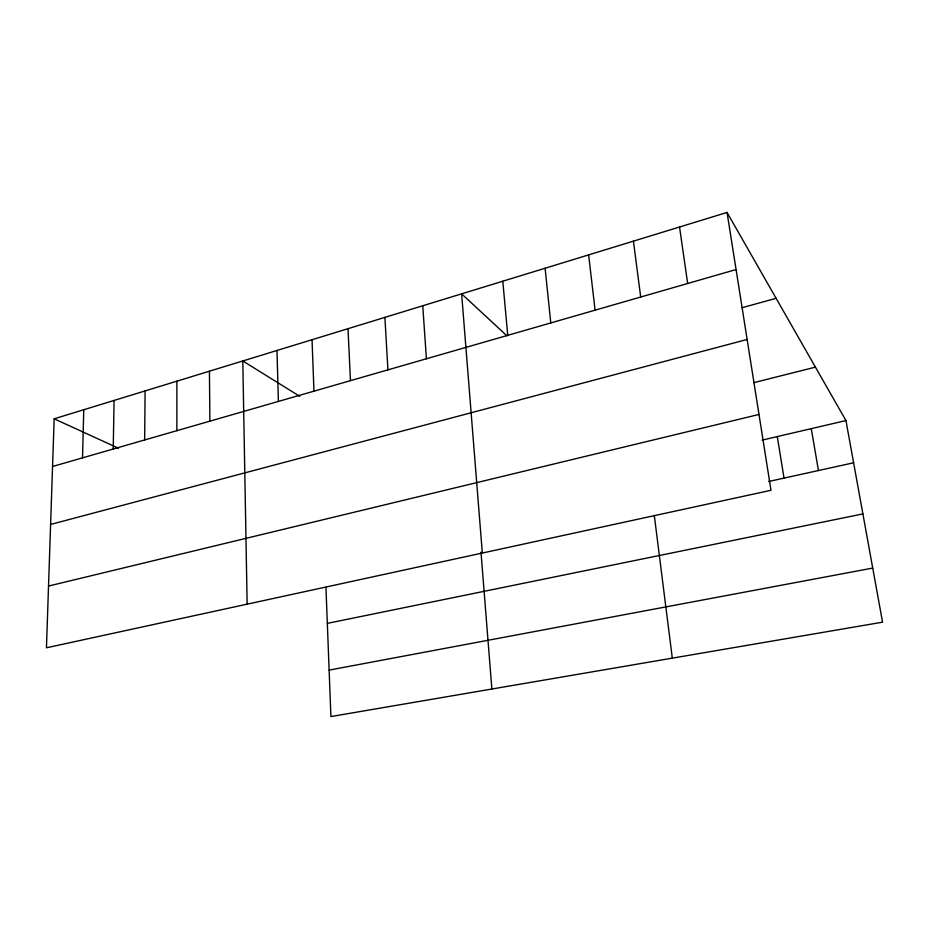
<?xml version="1.0" encoding="UTF-8"?>
<svg xmlns="http://www.w3.org/2000/svg" width="929" height="929" viewBox="0 0 929 929"><rect width="100%" height="100%" fill="white"/><g stroke="black" fill="none" stroke-linecap="round" stroke-linejoin="round"><path stroke-width="1.39" d="M176.87 430.684L176.882 381.169M144.657 439.963L145.098 390.923M113.222 449.021L114.07 400.434M82.53 457.858L83.761 409.735M54.161 418.816L46.45 647.792L770.989 490.291L727.047 212.439L54.161 418.816L118.424 448.208M52.547 466.497L736.07 269.549M741.957 307.743L776.11 298.325M50.596 524.444L747.137 339.468M753.918 382.632L815.43 367.141M48.529 586.048L758.993 414.45M762.047 440.137L845.947 420.558L882.55 622.175L330.91 716.561L325.94 587.325M768.585 481.512L853.612 462.781M327.333 623.371L862.89 513.911M329.121 670.111L872.726 568.083M299.753 396.323L242.794 360.963L247.149 604.164M506.944 335.845L461.632 293.843L482.325 553.045M727.047 212.439L845.947 420.558M811.261 428.652L818.461 470.527M777.294 436.584L784.03 478.11M679.54 227.013L687.669 283.496M633.427 241.157L640.696 297.036M654.295 515.432L672.306 658.15M588.626 254.894L595.094 310.17M545.102 268.237L550.792 322.932M502.786 281.22L507.745 335.334M480.99 552.174L491.871 689.016M422.753 305.769L426.399 358.78M384.896 317.381L387.927 369.87M348.003 328.692L350.465 380.658M312.039 339.724L313.956 391.179M276.981 350.477L278.386 401.433M209.431 371.194L209.873 421.174"/></g></svg>
